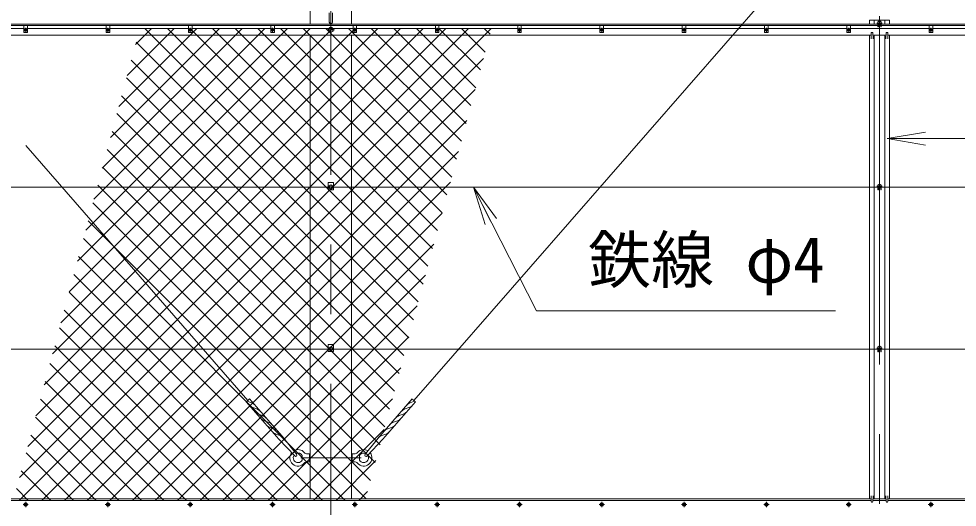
# Model space of a CAD drawing. Units: millimetres at full size; details may follow other scales. Extents: x -14700 to 14700, y -10395 to 10395.
# Drawn here: x -6782 to -3361, y -1288 to 493 of the extents above; entities that cross this region are included whole.
import ezdxf
from ezdxf.enums import TextEntityAlignment as Align

# ---------------------------------------------------------------- set-up
doc = ezdxf.new("R2010")
doc.units = ezdxf.units.MM
doc.header["$LTSCALE"] = 40
doc.linetypes.add('USER1', pattern=[50.8, 31.75, -6.35, 6.35, -6.35])
for name, color, linetype, lineweight in [('0-0_D-STR1', 1, 'Continuous', 18), ('0-1_D-BMK', 2, 'USER1', 13), ('0-2_D-STR3', 3, 'Continuous', 13), ('0-7_0', 7, 'Continuous', 18), ('0-9_D-STR-TXT', 7, 'Continuous', 13), ('0-A_D-STR2', 7, 'Continuous', 13)]:
    doc.layers.add(name, color=color, linetype=linetype, lineweight=lineweight)
doc.styles.add('ＭＳ ゴシック', font='')
doc.styles.get('ＭＳ ゴシック').set_extended_font_data('MS Gothic')

# ---------------------------------------------------------------- blocks, each defined once
blk = doc.blocks.new('_Open')
at = {"layer": '0-7_0'}
blk.add_line((-40, 6.67), (0, 0), dxfattribs=at)
blk.add_lwpolyline([(-40, -6.67), (0, 0), (-40, 0)], dxfattribs=at)

msp = doc.modelspace()

# ---------------------------------------------------------------- linework, layer by layer
at = {"layer": '0-0_D-STR1'}
for p, q in [((-5569.24, 472.52), (-5569.24, 5742.52)), ((-3663.24, 472.52), (-3663.24, 487.52)), ((-3625.24, 472.52), (-3625.24, 487.52)), ((-3607.74, 472.52), (-3607.74, 487.52)), ((-11719.24, 472.52), (1155.76, 472.52)), ((-11719.24, 468.52), (1155.76, 468.52)), ((-7613.95, 432.52), (-3674.53, 432.52)), ((-5719.24, 432.52), (-5719.24, -1257.48)), ((-5569.24, -1257.48), (-5569.24, 432.52)), ((-3680.74, -1257.48), (-3680.74, 432.52)), ((-3674.24, 440.9), (-3674.99, 419.4)), ((-3668.24, 440.9), (-3667.49, 419.4)), ((-3667.95, 432.52), (-3620.53, 432.52)), ((-3663.24, -1257.48), (-3663.24, 432.52)), ((-3625.24, -1257.48), (-3625.24, 432.52)), ((-3620.24, 440.9), (-3620.99, 419.4)), ((-3614.24, 440.9), (-3613.49, 419.4)), ((-3613.95, 432.52), (-1674.53, 432.52)), ((-3607.74, -1257.48), (-3607.74, 432.52)), ((-7613.9, -1257.48), (-3674.58, -1257.48)), ((-3674.24, -1267.14), (-3674.99, -1245.64)), ((-3668.24, -1267.14), (-3667.49, -1245.64)), ((-3667.9, -1257.48), (-3620.58, -1257.48)), ((-3620.24, -1267.14), (-3620.99, -1245.64)), ((-3614.24, -1267.14), (-3613.49, -1245.64)), ((-3613.9, -1257.48), (-1674.58, -1257.48))]:
    msp.add_line(p, q, dxfattribs=at)
for points in [[(-5569.24, 5742.52), (-5719.24, 5742.52), (-5719.24, 472.52)], [(-3680.74, 472.52), (-3680.74, 487.52), (-3607.74, 487.52)]]:
    msp.add_lwpolyline(points, dxfattribs=at)
for centre, start, end in [((-3671.24, 439.65), 22.61986, 157.38014), ((-3617.24, 439.65), 22.61986, 157.38014), ((-3671.24, -1265.89), 202.61986, 337.38014), ((-3617.24, -1265.89), 202.61986, 337.38014)]:
    msp.add_arc(centre, 3.25, start, end, dxfattribs=at)
at = {"layer": '0-1_D-BMK'}
for p, q in [((-5644.24, -2108.48), (-5644.24, 5793.52)), ((-3644.24, 502.52), (-3644.24, -1597.48)), ((-6764.18, 452.52), (-6749.3, 452.52)), ((-6756.74, 459.96), (-6756.74, 445.08)), ((-6464.18, 452.52), (-6449.3, 452.52)), ((-6456.74, 459.96), (-6456.74, 445.08)), ((-6164.18, 452.52), (-6149.3, 452.52)), ((-6156.74, 459.96), (-6156.74, 445.08)), ((-5864.18, 452.52), (-5849.3, 452.52)), ((-5856.74, 459.96), (-5856.74, 445.08)), ((-5631.49, 452.52), (-5656.99, 452.52)), ((-5564.18, 452.52), (-5549.3, 452.52)), ((-5556.74, 459.96), (-5556.74, 445.08)), ((-5264.18, 452.52), (-5249.3, 452.52)), ((-5256.74, 459.96), (-5256.74, 445.08)), ((-4964.18, 452.52), (-4949.3, 452.52)), ((-4956.74, 459.96), (-4956.74, 445.08)), ((-4664.18, 452.52), (-4649.3, 452.52)), ((-4656.74, 459.96), (-4656.74, 445.08)), ((-4364.18, 452.52), (-4349.3, 452.52)), ((-4356.74, 459.96), (-4356.74, 445.08)), ((-4064.18, 452.52), (-4049.3, 452.52)), ((-4056.74, 459.96), (-4056.74, 445.08)), ((-3764.18, 452.52), (-3749.3, 452.52)), ((-3756.74, 459.96), (-3756.74, 445.08)), ((-3634.24, 477.02), (-3654.24, 477.02)), ((-3464.18, 452.52), (-3449.3, 452.52)), ((-3456.74, 459.96), (-3456.74, 445.08)), ((-5654.24, -120.48), (-5634.24, -120.48)), ((-3634.24, -117.48), (-3654.24, -117.48)), ((-5654.24, -710.48), (-5634.24, -710.48)), ((-3634.24, -707.48), (-3654.24, -707.48)), ((-5754.24, -1107.48), (-5534.24, -1107.48)), ((-6747.07, -1277.48), (-6766.41, -1277.48)), ((-6756.74, -1267.81), (-6756.74, -1287.15)), ((-6447.07, -1277.48), (-6466.41, -1277.48)), ((-6456.74, -1267.81), (-6456.74, -1287.15)), ((-6147.07, -1277.48), (-6166.41, -1277.48)), ((-6156.74, -1267.81), (-6156.74, -1287.15)), ((-5847.07, -1277.48), (-5866.41, -1277.48)), ((-5856.74, -1267.81), (-5856.74, -1287.15)), ((-5547.07, -1277.48), (-5566.41, -1277.48)), ((-5556.74, -1267.81), (-5556.74, -1287.15)), ((-5247.07, -1277.48), (-5266.41, -1277.48)), ((-5256.74, -1267.81), (-5256.74, -1287.15)), ((-4947.07, -1277.48), (-4966.41, -1277.48)), ((-4956.74, -1267.81), (-4956.74, -1287.15)), ((-4647.07, -1277.48), (-4666.41, -1277.48)), ((-4656.74, -1267.81), (-4656.74, -1287.15)), ((-4347.07, -1277.48), (-4366.41, -1277.48)), ((-4356.74, -1267.81), (-4356.74, -1287.15)), ((-4047.07, -1277.48), (-4066.41, -1277.48)), ((-4056.74, -1267.81), (-4056.74, -1287.15)), ((-3747.07, -1277.48), (-3766.41, -1277.48)), ((-3756.74, -1267.81), (-3756.74, -1287.15)), ((-3447.07, -1277.48), (-3466.41, -1277.48)), ((-3456.74, -1267.81), (-3456.74, -1287.15))]:
    msp.add_line(p, q, dxfattribs=at)
at = {"layer": '0-2_D-STR3'}
for p, q in [((-5341.8, -898.2), (-294.24, 4885.02)), ((-5650.24, 514.52), (-5650.24, 480.52)), ((-5638.24, 514.52), (-5638.24, 480.52)), ((-3644.24, 484.53), (-3650.74, 480.77)), ((-3650.74, 480.77), (-3650.74, 473.27)), ((-3637.74, 480.77), (-3644.24, 484.53)), ((-3637.74, 473.27), (-3637.74, 480.77)), ((-7050.24, 457.52), (-6763.24, 457.52)), ((-6763.24, 468.52), (-6763.24, 442.52)), ((-6750.24, 468.52), (-6763.24, 468.52)), ((-6750.24, 468.52), (-6750.24, 442.52)), ((-6750.24, 457.52), (-6463.24, 457.52)), ((-6463.24, 468.52), (-6463.24, 442.52)), ((-6450.24, 468.52), (-6463.24, 468.52)), ((-6450.24, 468.52), (-6450.24, 442.52)), ((-6450.24, 457.52), (-6163.24, 457.52)), ((-6163.24, 468.52), (-6163.24, 442.52)), ((-6150.24, 468.52), (-6163.24, 468.52)), ((-6150.24, 468.52), (-6150.24, 442.52)), ((-6150.24, 457.52), (-5863.24, 457.52)), ((-5863.24, 468.52), (-5863.24, 442.52)), ((-5850.24, 468.52), (-5863.24, 468.52)), ((-5850.24, 468.52), (-5850.24, 442.52)), ((-5850.24, 457.52), (-5563.24, 457.52)), ((-5652.74, 457.43), (-5644.24, 462.34)), ((-5652.74, 447.61), (-5652.74, 457.43)), ((-5644.24, 442.71), (-5652.74, 447.61)), ((-5635.74, 447.61), (-5644.24, 442.71)), ((-5563.24, 468.52), (-5563.24, 442.52)), ((-5550.24, 468.52), (-5563.24, 468.52)), ((-5550.24, 468.52), (-5550.24, 442.52)), ((-5550.24, 457.52), (-5263.24, 457.52)), ((-5263.24, 468.52), (-5263.24, 442.52)), ((-5250.24, 468.52), (-5263.24, 468.52)), ((-5250.24, 468.52), (-5250.24, 442.52)), ((-5250.24, 457.52), (-4963.24, 457.52)), ((-4963.24, 468.52), (-4963.24, 442.52)), ((-4950.24, 468.52), (-4963.24, 468.52)), ((-4950.24, 468.52), (-4950.24, 442.52)), ((-4950.24, 457.52), (-4663.24, 457.52)), ((-4663.24, 468.52), (-4663.24, 442.52)), ((-4650.24, 468.52), (-4663.24, 468.52)), ((-4650.24, 468.52), (-4650.24, 442.52)), ((-4650.24, 457.52), (-4363.24, 457.52)), ((-4363.24, 468.52), (-4363.24, 442.52)), ((-4350.24, 468.52), (-4363.24, 468.52)), ((-4350.24, 468.52), (-4350.24, 442.52)), ((-4350.24, 457.52), (-4063.24, 457.52)), ((-4063.24, 468.52), (-4063.24, 442.52)), ((-4050.24, 468.52), (-4063.24, 468.52)), ((-4050.24, 468.52), (-4050.24, 442.52)), ((-4050.24, 457.52), (-3763.24, 457.52)), ((-3763.24, 468.52), (-3763.24, 442.52)), ((-3750.24, 468.52), (-3763.24, 468.52)), ((-3750.24, 468.52), (-3750.24, 442.52)), ((-3750.24, 457.52), (-3463.24, 457.52)), ((-3650.74, 473.27), (-3644.24, 469.52)), ((-3650.49, 473.12), (-3650.49, 463.02)), ((-3650.49, 463.02), (-3648.49, 463.02)), ((-3648.49, 471.97), (-3648.49, 463.02)), ((-3644.24, 469.52), (-3637.74, 473.27)), ((-3639.99, 471.97), (-3639.99, 463.02)), ((-3639.99, 463.02), (-3637.99, 463.02)), ((-3637.99, 473.12), (-3637.99, 463.02)), ((-3463.24, 468.52), (-3463.24, 442.52)), ((-3450.24, 468.52), (-3463.24, 468.52)), ((-3450.24, 468.52), (-3450.24, 442.52)), ((-3450.24, 457.52), (-3163.24, 457.52)), ((-6750.24, 442.52), (-6763.24, 442.52)), ((-6450.24, 442.52), (-6463.24, 442.52)), ((-6150.24, 442.52), (-6163.24, 442.52)), ((-5850.24, 442.52), (-5863.24, 442.52)), ((-5550.24, 442.52), (-5563.24, 442.52)), ((-5250.24, 442.52), (-5263.24, 442.52)), ((-4950.24, 442.52), (-4963.24, 442.52)), ((-4650.24, 442.52), (-4663.24, 442.52)), ((-4350.24, 442.52), (-4363.24, 442.52)), ((-4050.24, 442.52), (-4063.24, 442.52)), ((-3750.24, 442.52), (-3763.24, 442.52)), ((-3450.24, 442.52), (-3463.24, 442.52)), ((-6756.76, 30.79), (-5946.6, -898.13)), ((1152.63, -121.48), (-11627.04, -121.48)), ((-5634.74, -104.48), (-5653.74, -104.48)), ((-5653.74, -104.48), (-5653.74, -130.48)), ((-5634.74, -130.48), (-5653.74, -130.48)), ((-5650.74, -116.73), (-5644.24, -112.97)), ((-5650.74, -124.23), (-5650.74, -116.73)), ((-5644.24, -127.98), (-5650.74, -124.23)), ((-5644.24, -112.97), (-5637.74, -116.73)), ((-5637.74, -124.23), (-5644.24, -127.98)), ((-5637.74, -116.73), (-5637.74, -124.23)), ((-5634.74, -104.48), (-5634.74, -130.48)), ((-3650.49, -121.38), (-3650.49, -131.48)), ((-3650.49, -131.48), (-3648.49, -131.48)), ((-3648.49, -122.53), (-3648.49, -131.48)), ((-3639.99, -122.53), (-3639.99, -131.48)), ((-3639.99, -131.48), (-3637.99, -131.48)), ((-3637.99, -121.38), (-3637.99, -131.48)), ((-3294.24, -711.48), (-11627.04, -711.48)), ((-5634.74, -694.48), (-5653.74, -694.48)), ((-5653.74, -694.48), (-5653.74, -720.48)), ((-5650.74, -706.73), (-5644.24, -702.97)), ((-5650.74, -714.23), (-5650.74, -706.73)), ((-5644.24, -717.98), (-5650.74, -714.23)), ((-5644.24, -702.97), (-5637.74, -706.73)), ((-5637.74, -714.23), (-5644.24, -717.98)), ((-5637.74, -706.73), (-5637.74, -714.23)), ((-5634.74, -694.48), (-5634.74, -720.48)), ((-3644.24, -699.97), (-3650.74, -703.73)), ((-3650.74, -703.73), (-3650.74, -711.23)), ((-3650.74, -711.23), (-3644.24, -714.98)), ((-3650.49, -711.38), (-3650.49, -721.48)), ((-3648.49, -712.53), (-3648.49, -721.48)), ((-3637.74, -703.73), (-3644.24, -699.97)), ((-3644.24, -714.98), (-3637.74, -711.23)), ((-3639.99, -712.53), (-3639.99, -721.48)), ((-3637.99, -711.38), (-3637.99, -721.48)), ((-3637.74, -711.23), (-3637.74, -703.73)), ((-5634.74, -720.48), (-5653.74, -720.48)), ((-3650.49, -721.48), (-3648.49, -721.48)), ((-3639.99, -721.48), (-3637.99, -721.48)), ((-5834.14, -1039.26), (-5952.45, -903.6)), ((-5935.48, -905.34), (-5949.33, -900.59)), ((-5822.08, -1028.74), (-5940.39, -893.09)), ((-5466.37, -1028.76), (-5348.01, -893.15)), ((-5454.32, -1039.28), (-5335.96, -903.67)), ((-5352.92, -905.4), (-5339.07, -900.66)), ((-5914.45, -929.45), (-5928.88, -924.51)), ((-5893.41, -953.57), (-5907.84, -948.63)), ((-5395.01, -953.62), (-5380.58, -948.68)), ((-5373.97, -929.51), (-5359.53, -924.57)), ((-5872.38, -977.69), (-5886.81, -972.74)), ((-5416.05, -977.73), (-5401.62, -972.79)), ((-5851.35, -1001.8), (-5865.78, -996.86)), ((-5830.31, -1025.92), (-5844.74, -1020.98)), ((-5458.13, -1025.94), (-5443.7, -1021.01)), ((-5437.09, -1001.83), (-5422.66, -996.9)), ((-5834.14, -1039.26), (-5775.96, -1100.64)), ((-5822.08, -1028.74), (-5769.17, -1094.72)), ((-5466.37, -1028.76), (-5519.3, -1094.73)), ((-5454.32, -1039.28), (-5512.52, -1100.64)), ((-5722.02, -1092.48), (-5729.57, -1092.97)), ((-5722.02, -1092.48), (-5722.02, -1122.48)), ((-5566.46, -1092.48), (-5566.46, -1122.48)), ((-5566.46, -1092.48), (-5558.91, -1092.97)), ((-5748.46, -1099.48), (-5748.46, -1115.48)), ((-5722.02, -1122.48), (-5729.57, -1121.99)), ((-5722.02, -1099.48), (-5719.24, -1099.48)), ((-5722.02, -1115.48), (-5719.24, -1115.48)), ((-5569.24, -1099.48), (-5566.46, -1099.48)), ((-5569.24, -1115.48), (-5566.46, -1115.48)), ((-5566.46, -1122.48), (-5558.91, -1121.99)), ((-5540.02, -1099.48), (-5540.02, -1115.48)), ((-7614.08, -1262.48), (-3674.4, -1262.48)), ((-3668.08, -1262.48), (-3620.4, -1262.48)), ((-3614.08, -1262.48), (-1674.4, -1262.48))]:
    msp.add_line(p, q, dxfattribs=at)
for points in [[(-6756.74, 458.27), (-6761.72, 455.4), (-6761.72, 449.65), (-6756.74, 446.77), (-6751.76, 449.65), (-6751.76, 455.4)], [(-6456.74, 458.27), (-6461.72, 455.4), (-6461.72, 449.65), (-6456.74, 446.77), (-6451.76, 449.65), (-6451.76, 455.4)], [(-6156.74, 458.27), (-6161.72, 455.4), (-6161.72, 449.65), (-6156.74, 446.77), (-6151.76, 449.65), (-6151.76, 455.4)], [(-5856.74, 458.27), (-5861.72, 455.4), (-5861.72, 449.65), (-5856.74, 446.77), (-5851.76, 449.65), (-5851.76, 455.4)], [(-5556.74, 458.27), (-5561.72, 455.4), (-5561.72, 449.65), (-5556.74, 446.77), (-5551.76, 449.65), (-5551.76, 455.4)], [(-5256.74, 458.27), (-5261.72, 455.4), (-5261.72, 449.65), (-5256.74, 446.77), (-5251.76, 449.65), (-5251.76, 455.4)], [(-4956.74, 458.27), (-4961.72, 455.4), (-4961.72, 449.65), (-4956.74, 446.77), (-4951.76, 449.65), (-4951.76, 455.4)], [(-4656.74, 458.27), (-4661.72, 455.4), (-4661.72, 449.65), (-4656.74, 446.77), (-4651.76, 449.65), (-4651.76, 455.4)], [(-4356.74, 458.27), (-4361.72, 455.4), (-4361.72, 449.65), (-4356.74, 446.77), (-4351.76, 449.65), (-4351.76, 455.4)], [(-4056.74, 458.27), (-4061.72, 455.4), (-4061.72, 449.65), (-4056.74, 446.77), (-4051.76, 449.65), (-4051.76, 455.4)], [(-3756.74, 458.27), (-3761.72, 455.4), (-3761.72, 449.65), (-3756.74, 446.77), (-3751.76, 449.65), (-3751.76, 455.4)], [(-3456.74, 458.27), (-3461.72, 455.4), (-3461.72, 449.65), (-3456.74, 446.77), (-3451.76, 449.65), (-3451.76, 455.4)], [(-3637.74, -113.73), (-3644.24, -109.97), (-3650.74, -113.73), (-3650.74, -121.23), (-3644.24, -124.98), (-3637.74, -121.23)], [(-6756.74, -1271.73), (-6761.72, -1274.6), (-6761.72, -1280.35), (-6756.74, -1283.23), (-6751.76, -1280.35), (-6751.76, -1274.6)], [(-6456.74, -1271.73), (-6461.72, -1274.6), (-6461.72, -1280.35), (-6456.74, -1283.23), (-6451.76, -1280.35), (-6451.76, -1274.6)], [(-6156.74, -1271.73), (-6161.72, -1274.6), (-6161.72, -1280.35), (-6156.74, -1283.23), (-6151.76, -1280.35), (-6151.76, -1274.6)], [(-5856.74, -1271.73), (-5861.72, -1274.6), (-5861.72, -1280.35), (-5856.74, -1283.23), (-5851.76, -1280.35), (-5851.76, -1274.6)], [(-5556.74, -1271.73), (-5561.72, -1274.6), (-5561.72, -1280.35), (-5556.74, -1283.23), (-5551.76, -1280.35), (-5551.76, -1274.6)], [(-5256.74, -1271.73), (-5261.72, -1274.6), (-5261.72, -1280.35), (-5256.74, -1283.23), (-5251.76, -1280.35), (-5251.76, -1274.6)], [(-4956.74, -1271.73), (-4961.72, -1274.6), (-4961.72, -1280.35), (-4956.74, -1283.23), (-4951.76, -1280.35), (-4951.76, -1274.6)], [(-4656.74, -1271.73), (-4661.72, -1274.6), (-4661.72, -1280.35), (-4656.74, -1283.23), (-4651.76, -1280.35), (-4651.76, -1274.6)], [(-4356.74, -1271.73), (-4361.72, -1274.6), (-4361.72, -1280.35), (-4356.74, -1283.23), (-4351.76, -1280.35), (-4351.76, -1274.6)], [(-4056.74, -1271.73), (-4061.72, -1274.6), (-4061.72, -1280.35), (-4056.74, -1283.23), (-4051.76, -1280.35), (-4051.76, -1274.6)], [(-3756.74, -1271.73), (-3761.72, -1274.6), (-3761.72, -1280.35), (-3756.74, -1283.23), (-3751.76, -1280.35), (-3751.76, -1274.6)], [(-3456.74, -1271.73), (-3461.72, -1274.6), (-3461.72, -1280.35), (-3456.74, -1283.23), (-3451.76, -1280.35), (-3451.76, -1274.6)]]:
    msp.add_lwpolyline(points, close=True, dxfattribs=at)
msp.add_lwpolyline([(-5644.24, 462.34), (-5635.74, 457.43), (-5635.74, 447.61)], dxfattribs=at)
for centre, radius in [((-3644.24, 477.02), 6.25), ((-6756.74, 452.52), 4.98), ((-6456.74, 452.52), 4.98), ((-6156.74, 452.52), 4.98), ((-5856.74, 452.52), 4.98), ((-5644.24, 452.52), 8.25), ((-5556.74, 452.52), 4.98), ((-5256.74, 452.52), 4.98), ((-4956.74, 452.52), 4.98), ((-4656.74, 452.52), 4.98), ((-4356.74, 452.52), 4.98), ((-4056.74, 452.52), 4.98), ((-3756.74, 452.52), 4.98), ((-3456.74, 452.52), 4.98), ((-5644.24, -120.48), 6.25), ((-3644.24, -117.48), 6.25), ((-5644.24, -710.48), 6.25), ((-3644.24, -707.48), 6.25), ((-6756.74, -1277.48), 6.5), ((-6756.74, -1277.48), 4.98), ((-6456.74, -1277.48), 6.5), ((-6456.74, -1277.48), 4.98), ((-6156.74, -1277.48), 6.5), ((-6156.74, -1277.48), 4.98), ((-5856.74, -1277.48), 6.5), ((-5856.74, -1277.48), 4.98), ((-5556.74, -1277.48), 6.5), ((-5556.74, -1277.48), 4.98), ((-5256.74, -1277.48), 6.5), ((-5256.74, -1277.48), 4.98), ((-4956.74, -1277.48), 6.5), ((-4956.74, -1277.48), 4.98), ((-4656.74, -1277.48), 6.5), ((-4656.74, -1277.48), 4.98), ((-4356.74, -1277.48), 6.5), ((-4356.74, -1277.48), 4.98), ((-4056.74, -1277.48), 6.5), ((-4056.74, -1277.48), 4.98), ((-3756.74, -1277.48), 6.5), ((-3756.74, -1277.48), 4.98), ((-3456.74, -1277.48), 6.5), ((-3456.74, -1277.48), 4.98)]:
    msp.add_circle(centre, radius, dxfattribs=at)
for centre, radius, start, end in [((-5644.24, 480.52), 6, 180, 0), ((-5872.28, -983.35), 113.07, 127.03674, 135.1506), ((-5919.16, -896.13), 30, 221.09375, 251.09384), ((-5945.2, -933.72), 30, 38.72302, 71.09382), ((-5343.21, -933.79), 30, 108.88539, 141.25619), ((-5369.24, -896.19), 30, 288.88537, 318.88546), ((-5416.15, -983.39), 113.07, 44.82861, 52.94247), ((-5898.12, -920.25), 30, 221.09375, 251.09384), ((-5924.17, -957.84), 30, 38.72302, 71.09382), ((-5903.13, -981.95), 30, 38.72192, 71.09382), ((-5385.3, -982), 30, 108.88539, 141.25729), ((-5364.26, -957.89), 30, 108.88539, 141.25619), ((-5390.29, -920.3), 30, 288.88537, 318.88546), ((-5877.09, -944.36), 30, 221.09256, 251.09237), ((-5856.06, -968.48), 30, 221.09375, 251.09384), ((-5882.1, -1006.07), 30, 38.72207, 71.09382), ((-5406.34, -1006.11), 30, 108.88539, 141.25714), ((-5432.37, -968.51), 30, 288.88537, 318.88546), ((-5411.33, -944.4), 30, 288.88684, 318.88665), ((-5835.02, -992.6), 30, 221.09375, 251.09384), ((-5861.07, -1030.18), 30, 38.72302, 71.09382), ((-5840.04, -1054.3), 30, 38.72192, 71.09238), ((-5448.42, -1054.33), 30, 108.88683, 141.25729), ((-5427.38, -1030.22), 30, 108.88539, 141.25619), ((-5453.41, -992.62), 30, 288.88537, 318.88546), ((-5764.02, -1107.48), 30, 141.04739, 319.66701), ((-5764.02, -1107.48), 30, 40.33299, 121.13943), ((-5764.02, -1107.48), 17.5, 27.20289, 115.64828), ((-5730.48, -1079), 14, 220.33299, 273.7314), ((-5558, -1079), 14, 266.2686, 319.66701), ((-5524.46, -1107.48), 30, 58.83978, 139.66701), ((-5524.46, -1107.48), 30, 220.33299, 38.93182), ((-5524.46, -1107.48), 17.5, 64.33093, 152.79711), ((-5764.02, -1107.48), 17.5, 146.53856, 332.79711), ((-5772.57, -1097.68), 4.5, 221.09172, 41.09172), ((-5730.48, -1135.96), 14, 86.2686, 139.66701), ((-5558, -1135.96), 14, 40.33299, 93.7314), ((-5524.46, -1107.48), 17.5, 207.20289, 33.44065), ((-5515.91, -1097.68), 4.5, 138.88749, 318.88749)]:
    msp.add_arc(centre, radius, start, end, dxfattribs=at)
at = {"layer": '0-9_D-STR-TXT'}
msp.add_line((-2410.34, 55.67), (-3614.75, 55.67), dxfattribs=at)
msp.add_lwpolyline([(-3804.99, -572.31), (-4894.65, -572.31), (-5123.36, -123.26)], dxfattribs=at)
at = {"layer": '0-A_D-STR2'}
for p, q in [((-6780.31, -1262.48), (-5060.31, 457.52)), ((-6779.62, -1179.29), (-5142.8, 457.52)), ((-6749.42, -1066.6), (-5225.3, 457.52)), ((-6719.22, -953.91), (-5307.8, 457.52)), ((-6689.03, -841.21), (-5390.29, 457.52)), ((-6658.83, -728.52), (-5472.79, 457.52)), ((-6628.64, -615.83), (-5555.29, 457.52)), ((-6598.44, -503.14), (-5637.78, 457.52)), ((-6568.24, -390.45), (-5720.28, 457.52)), ((-6538.05, -277.75), (-5802.77, 457.52)), ((-6507.85, -165.06), (-5885.27, 457.52)), ((-6477.66, -52.37), (-5967.77, 457.52)), ((-6447.46, 60.32), (-6050.26, 457.52)), ((-6417.27, 173.02), (-6132.76, 457.52)), ((-6387.07, 285.71), (-6215.26, 457.52)), ((-6356.87, 398.4), (-6297.75, 457.52)), ((-5325.55, -539.58), (-6322.65, 457.52)), ((-5308.12, -474.51), (-6240.16, 457.52)), ((-5290.69, -409.45), (-6157.66, 457.52)), ((-5273.25, -344.39), (-6075.16, 457.52)), ((-5255.82, -279.33), (-5992.67, 457.52)), ((-5238.39, -214.26), (-5910.17, 457.52)), ((-5220.95, -149.2), (-5827.67, 457.52)), ((-5203.52, -84.14), (-5745.18, 457.52)), ((-5186.09, -19.07), (-5662.68, 457.52)), ((-5168.65, 45.99), (-5580.18, 457.52)), ((-5151.22, 111.05), (-5497.69, 457.52)), ((-5133.78, 176.11), (-5415.19, 457.52)), ((-5116.35, 241.18), (-5332.7, 457.52)), ((-5098.92, 306.24), (-5250.2, 457.52)), ((-5081.48, 371.3), (-5167.7, 457.52)), ((-5064.05, 436.37), (-5085.21, 457.52)), ((-5342.99, -604.64), (-6354.58, 406.96)), ((-6697.81, -1262.48), (-5087.87, 347.46)), ((-5360.42, -669.7), (-6372.02, 341.89)), ((-5377.85, -734.77), (-6389.45, 276.83)), ((-6615.31, -1262.48), (-5118.07, 234.77)), ((-5395.29, -799.83), (-6406.88, 211.77)), ((-5412.72, -864.89), (-6424.32, 146.7)), ((-6532.82, -1262.48), (-5148.26, 122.07)), ((-5430.15, -929.95), (-6441.75, 81.64)), ((-5447.59, -995.02), (-6459.18, 16.58)), ((-6450.32, -1262.48), (-5178.46, 9.38)), ((-5465.02, -1060.08), (-6476.62, -48.48)), ((-5482.46, -1125.14), (-6494.05, -113.55)), ((-6367.82, -1262.48), (-5208.66, -103.31)), ((-5499.89, -1190.21), (-6511.48, -178.61)), ((-6285.33, -1262.48), (-5238.85, -216)), ((-5517.32, -1255.27), (-6528.92, -243.67)), ((-5592.61, -1262.48), (-6546.35, -308.74)), ((-6202.83, -1262.48), (-5269.05, -328.69)), ((-5675.11, -1262.48), (-6563.78, -373.8)), ((-5757.6, -1262.48), (-6581.22, -438.86)), ((-6120.34, -1262.48), (-5299.24, -441.39)), ((-5840.1, -1262.48), (-6598.65, -503.92)), ((-5922.59, -1262.48), (-6616.09, -568.99)), ((-6037.84, -1262.48), (-5329.44, -554.08)), ((-6005.09, -1262.48), (-6633.52, -634.05)), ((-5955.34, -1262.48), (-5359.64, -666.77)), ((-6087.59, -1262.48), (-6650.95, -699.11)), ((-6170.08, -1262.48), (-6668.39, -764.18)), ((-5872.85, -1262.48), (-5389.83, -779.46)), ((-6252.58, -1262.48), (-6685.82, -829.24)), ((-6335.08, -1262.48), (-6703.25, -894.3)), ((-5790.35, -1262.48), (-5420.03, -892.15)), ((-6417.57, -1262.48), (-6720.69, -959.36)), ((-6500.07, -1262.48), (-6738.12, -1024.43)), ((-5707.85, -1262.48), (-5450.22, -1004.85)), ((-6582.57, -1262.48), (-6755.55, -1089.49)), ((-5625.36, -1262.48), (-5480.42, -1117.54)), ((-6665.06, -1262.48), (-6772.99, -1154.55)), ((-6747.56, -1262.48), (-6790.42, -1219.62)), ((-5542.86, -1262.48), (-5510.61, -1230.23))]:
    msp.add_line(p, q, dxfattribs=at)

# ---------------------------------------------------------------- block references
at = {"layer": '0-9_D-STR-TXT', "xscale": 3.5, "yscale": 3.5}
for p, rotation in [((-3616.75, 55.67), 180), ((-5124.26, -121.48), 116.99069)]:
    msp.add_blockref('_Open', p, dxfattribs=dict(at, rotation=rotation))

# ---------------------------------------------------------------- texts
at = {"layer": '0-9_D-STR-TXT', "style": 'ＭＳ ゴシック'}
msp.add_text('鉄線 φ4', height=168.3, dxfattribs=at).set_placement((-4706.64, -520.26), align=Align.BOTTOM_LEFT)

doc.saveas('drawing.dxf')
